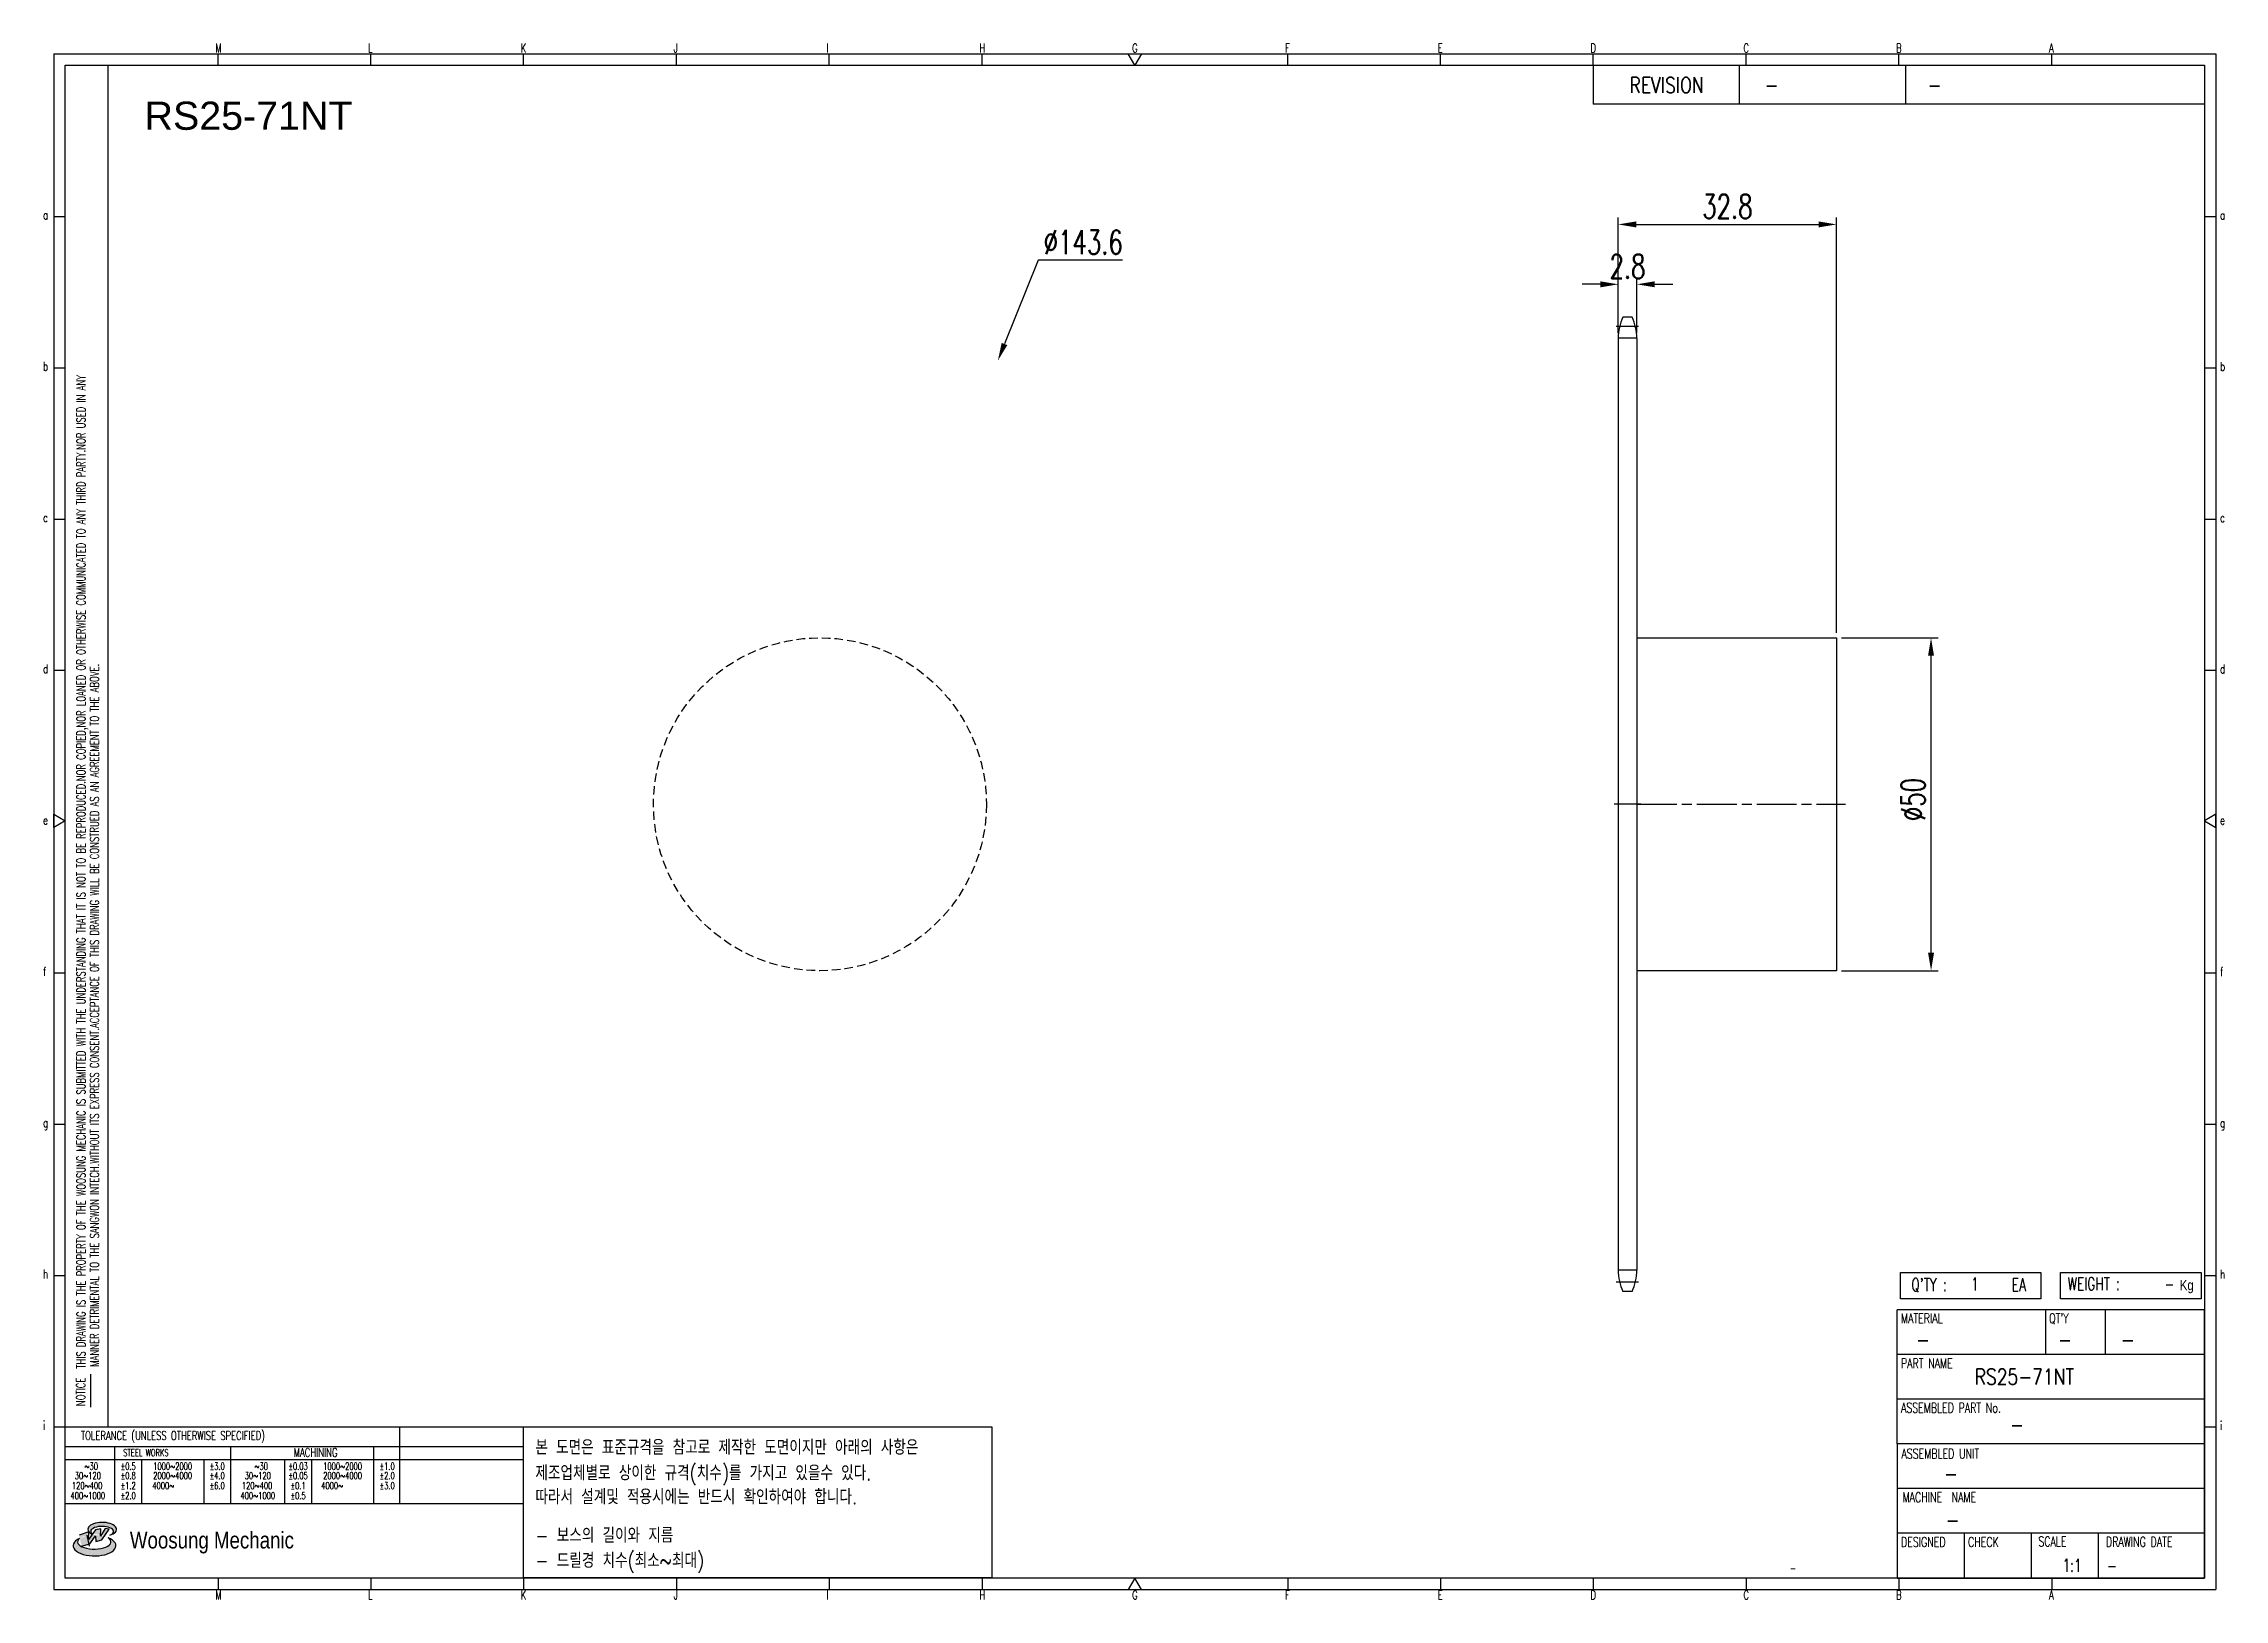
# Model space of a CAD drawing. Header units: millimetres. Extents: x -67267 to -66940, y 2845 to 3079.
import ezdxf
from ezdxf.enums import TextEntityAlignment as Align

# ---------------------------------------------------------------- set-up
doc = ezdxf.new("R2010")
doc.units = ezdxf.units.MM
for name, pattern in [('AM_ISO02W050', [7.5, 6, -1.5]), ('AM_ISO02W050x2', [3.75, 3, -0.75]), ('AM_ISO08W050', [18, 12, -1.5, 3, -1.5]), ('AM_ISO08W050x2', [9, 6, -0.75, 1.5, -0.75]), ('HIDDEN', [9.525, 6.35, -3.175])]:
    doc.linetypes.add(name, pattern=pattern)
for name, color, linetype, lineweight in [('AM_3N', 6, 'AM_ISO02W050', 25), ('AM_7', 4, 'AM_ISO08W050', 25), ('AM_7N', 4, 'AM_ISO08W050', 25)]:
    doc.layers.add(name, color=color, linetype=linetype, lineweight=lineweight)
for name, color, linetype in [('S-DIM', 7, 'Continuous'), ('TITLE', 7, 'Continuous'), ('도면레이아웃', 7, 'Continuous')]:
    doc.layers.add(name, color=color, linetype=linetype)
doc.styles.add('HAN', font='ROMANS.shx', dxfattribs={"width": 0.7, "bigfont": 'whgtxt.shx'})
doc.styles.add('HKD_ST2', font='romans.shx', dxfattribs={"width": 0.7, "height": 4, "bigfont": '@extfont2.shx'})
doc.styles.add('HSG', font='SIMPLEX.shx', dxfattribs={"width": 0.7, "bigfont": 'HSG.shx'})
doc.styles.add('ROMANS', font='romans.shx', dxfattribs={"width": 0.7, "bigfont": 'whgtxt.shx'})
doc.styles.add('SLDTEXTSTYLE4', font='arial.ttf', dxfattribs={"width": 0.8})
doc.styles.get("Standard").update_dxf_attribs({"font": 'arial.ttf'})
doc.dimstyles.new('APP4.5', dxfattribs={"dimscale": 1.5, "dimtxt": 2.4, "dimasz": 1.8, "dimexe": 0.7, "dimexo": 0.5, "dimgap": 0.6, "dimtad": 1, "dimtoh": 1, "dimdec": 1, "dimrnd": 0.01, "dimzin": 9, "dimdsep": 46, "dimtxsty": 'HSG', "dimcen": 0, "dimclrd": 1, "dimclre": 1, "dimclrt": 256, "dimazin": 2, "dimtp": 1, "dimtm": 1, "dimtfac": 0.5, "dimtdec": 1, "dimtofl": 0, "dimtmove": 0, "dimatfit": 3, "dimfxl": 0.7, "dimtvp": 1, "dimtolj": 2, "dimlwd": -1, "dimlwe": -1, "dimarcsym": 0})

# ---------------------------------------------------------------- blocks, each defined once
blk = doc.blocks.new('fuyjgdhj')
for p, q in [((-66198.52, 424.71), (-66168.52, 424.71)), ((-66168.52, 424.71), (-66168.52, 374.71)), ((-66168.52, 374.71), (-66198.52, 374.71))]:
    blk.add_line(p, q)
at = {"layer": 'AM_7N', "linetype": 'AM_ISO08W050x2'}
blk.add_line((-66198.52, 399.71), (-66167.17, 399.71), dxfattribs=at)
blk = doc.blocks.new('SUYWSHJH')
at = {"layer": '도면레이아웃'}
h = blk.add_hatch(color=10, dxfattribs=at)
h.paths.add_polyline_path([(1.544, 35.177), (1.554, 34.966), (1.779, 35.034), (2.054, 35.422), (1.908, 35.446), (1.728, 35.167), (1.741, 35.439), (1.547, 35.405), (1.292, 35.041), (1.295, 35.33), (0.943, 35.208), (1.03, 34.8), (1.336, 34.885)])
edge = h.paths.add_edge_path()
edge.add_ellipse((1.795, 35.421), major_axis=(-0.53, 0), ratio=0.487785, start_angle=122.36065, end_angle=403.39574)
edge.add_line((1.411, 35.244), (1.419, 35.261))
edge.add_ellipse((1.798, 35.344), major_axis=(-0.423, 0), ratio=0.444396, start_angle=131.58977, end_angle=386.19408, ccw=False)
edge = h.paths.add_edge_path()
edge.add_ellipse((1.512, 34.815), major_axis=(-0.793, 0), ratio=0.480113, start_angle=314.67633, end_angle=590.85213)
edge.add_ellipse((1.501, 34.958), major_axis=(-0.62, 0), ratio=0.43311, start_angle=331.7024, end_angle=574.42495, ccw=False)
for p, q in [((0, 90.118), (80.15, 90.118)), ((0, 90.118), (0, 33.191)), ((6.089, 89.693), (6.089, 90.118)), ((11.753, 89.693), (11.753, 90.118)), ((17.418, 89.693), (17.418, 90.118)), ((23.082, 89.693), (23.082, 90.118)), ((28.746, 89.693), (28.746, 90.118)), ((34.411, 89.693), (34.411, 90.118)), ((45.739, 89.693), (45.739, 90.118)), ((51.404, 89.693), (51.404, 90.118)), ((57.068, 89.693), (57.068, 90.118)), ((62.732, 89.693), (62.732, 90.118)), ((68.397, 89.693), (68.397, 90.118)), ((74.061, 89.693), (74.061, 90.118)), ((80.15, 90.118), (80.15, 33.191)), ((0, 84.085), (0.425, 84.085)), ((79.725, 84.085), (80.15, 84.085)), ((0, 78.478), (0.425, 78.478)), ((79.725, 78.478), (80.15, 78.478)), ((0, 72.87), (0.425, 72.87)), ((79.725, 72.87), (80.15, 72.87)), ((0, 67.262), (0.425, 67.262)), ((79.725, 67.262), (80.15, 67.262)), ((0, 56.047), (0.425, 56.047)), ((79.725, 56.047), (80.15, 56.047)), ((0, 50.439), (0.425, 50.439)), ((79.725, 50.439), (80.15, 50.439)), ((0, 44.832), (0.425, 44.832)), ((79.725, 44.832), (80.15, 44.832)), ((1.377, 39.947), (1.377, 41.174)), ((0, 39.224), (0.425, 39.224)), ((79.725, 39.224), (80.15, 39.224)), ((0, 33.191), (80.15, 33.191)), ((6.089, 33.616), (6.089, 33.191)), ((11.753, 33.616), (11.753, 33.191)), ((17.418, 33.616), (17.418, 33.191)), ((23.082, 33.616), (23.082, 33.191)), ((28.746, 33.616), (28.746, 33.191)), ((34.411, 33.616), (34.411, 33.191)), ((45.739, 33.616), (45.739, 33.191)), ((51.404, 33.616), (51.404, 33.191)), ((57.068, 33.616), (57.068, 33.191)), ((62.732, 33.616), (62.732, 33.191)), ((68.397, 33.616), (68.397, 33.191)), ((74.061, 33.616), (74.061, 33.191))]:
    blk.add_line(p, q)
at = {"color": 2}
for p, q in [((2.017, 39.224), (2.017, 89.693)), ((0.425, 39.224), (17.418, 39.224)), ((12.816, 39.224), (12.816, 36.382)), ((17.418, 33.616), (17.418, 39.224)), ((0.425, 38.487), (17.418, 38.487)), ((0.425, 38.012), (17.418, 38.012)), ((2.257, 38.487), (2.257, 36.382)), ((3.257, 38.012), (3.257, 36.382)), ((5.557, 38.012), (5.557, 36.382)), ((6.557, 38.5), (6.557, 36.382)), ((8.557, 38.012), (8.557, 36.382)), ((9.557, 38.026), (9.557, 36.382)), ((11.857, 38.487), (11.857, 36.382)), ((0.425, 36.382), (17.418, 36.382))]:
    blk.add_line(p, q, dxfattribs=at)
at = {"color": 6, "ltscale": 0.5}
for p, q in [((57.068, 89.693), (57.068, 88.246)), ((62.47, 89.693), (62.47, 88.246)), ((68.635, 89.693), (68.635, 88.246)), ((79.725, 88.246), (57.068, 88.246)), ((68.336, 38.59), (68.336, 43.563)), ((79.725, 43.563), (68.336, 43.563)), ((73.827, 43.563), (73.827, 41.905)), ((76.037, 43.563), (76.037, 41.905)), ((79.725, 38.59), (79.725, 43.563)), ((79.725, 41.905), (68.336, 41.905)), ((79.725, 40.248), (68.336, 40.248)), ((68.336, 38.59), (68.336, 33.616)), ((79.725, 38.59), (68.336, 38.59)), ((79.725, 33.616), (79.725, 38.59)), ((79.725, 36.932), (68.336, 36.932)), ((79.725, 35.274), (68.336, 35.274)), ((70.822, 33.616), (70.822, 35.274)), ((73.309, 33.616), (73.309, 35.274)), ((75.796, 33.616), (75.796, 35.274)), ((68.336, 33.616), (79.725, 33.616))]:
    blk.add_line(p, q, dxfattribs=at)
for points in [[(40.075, 89.693), (39.83, 90.118), (40.32, 90.118)], [(0.425, 89.693), (79.725, 89.693), (79.725, 33.616), (0.425, 33.616)], [(0.425, 61.679), (0, 61.433), (0, 61.924)], [(79.725, 61.679), (80.15, 61.433), (80.15, 61.924)], [(40.075, 33.616), (39.83, 33.191), (40.32, 33.191)]]:
    blk.add_lwpolyline(points, close=True)
at = {"layer": 'TITLE', "color": 20}
for p, q in [((68.449, 43.961), (68.449, 44.936)), ((68.449, 44.936), (73.654, 44.936)), ((73.654, 44.936), (73.654, 43.961)), ((74.39, 43.961), (74.39, 44.936)), ((74.39, 44.936), (79.595, 44.936)), ((79.595, 44.936), (79.595, 43.961)), ((73.654, 43.961), (68.449, 43.961)), ((79.595, 43.961), (74.39, 43.961))]:
    blk.add_line(p, q, dxfattribs=at)
at = {"layer": '도면레이아웃'}
for p, q in [((1.295, 35.33), (0.943, 35.208)), ((1.03, 34.8), (1.336, 34.885)), ((1.224, 35.208), (1.311, 34.8)), ((1.224, 35.208), (1.224, 35.208)), ((1.547, 35.405), (1.292, 35.041)), ((1.292, 35.041), (1.295, 35.33)), ((1.336, 34.885), (1.544, 35.177)), ((1.419, 35.261), (1.411, 35.244)), ((1.544, 35.177), (1.554, 34.966)), ((1.741, 35.439), (1.547, 35.405)), ((1.554, 34.966), (1.779, 35.034)), ((1.908, 35.446), (1.728, 35.167)), ((1.728, 35.167), (1.741, 35.439)), ((1.779, 35.034), (2.054, 35.422)), ((2.054, 35.422), (1.908, 35.446))]:
    blk.add_line(p, q, dxfattribs=at)
for centre, major_axis, ratio, start_param, end_param in [((1.795, 35.421), (-0.53, 0), 0.487785, 2.135596, 7.040584), ((1.512, 34.815), (-0.793, 0), 0.480113, 5.492138, 10.312315), ((1.501, 34.958), (-0.62, 0), 0.43311, 5.789299, 10.025607), ((1.798, 35.344), (-0.423, 0), 0.444396, 2.296675, 6.740358)]:
    blk.add_ellipse(centre, major_axis=major_axis, ratio=ratio, start_param=start_param, end_param=end_param, dxfattribs=at)
at = {"color": 4, "style": 'HKD_ST2', "width": 0.7}
for s, p in [('M', (5.988, 90.164)), ('L', (11.652, 90.164)), ('K', (17.316, 90.164)), ('J', (22.981, 90.164)), ('I', (28.645, 90.164)), ('H', (34.309, 90.164)), ('G', (39.974, 90.164)), ('F', (45.638, 90.164)), ('E', (51.302, 90.164)), ('D', (56.967, 90.164)), ('C', (62.631, 90.164)), ('B', (68.295, 90.164)), ('A', (73.96, 90.164)), ('a', (-0.395, 83.976)), ('a', (80.305, 83.97)), ('b', (-0.395, 78.368)), ('b', (80.305, 78.362)), ('c', (-0.395, 72.76)), ('c', (80.305, 72.754)), ('d', (-0.395, 67.153)), ('d', (80.305, 67.147)), ('e', (-0.395, 61.545)), ('e', (80.305, 61.539)), ('f', (-0.395, 55.937)), ('f', (80.305, 55.931)), ('g', (-0.395, 50.33)), ('g', (80.305, 50.324)), ('h', (-0.395, 44.722)), ('h', (80.305, 44.716)), ('i', (-0.395, 39.114)), ('i', (80.305, 39.108)), ('M', (5.988, 32.824)), ('L', (11.652, 32.824)), ('K', (17.316, 32.824)), ('J', (22.981, 32.824)), ('I', (28.645, 32.824)), ('H', (34.309, 32.824)), ('G', (39.974, 32.824)), ('F', (45.638, 32.824)), ('E', (51.302, 32.824)), ('D', (56.967, 32.824)), ('C', (62.631, 32.824)), ('B', (68.295, 32.824)), ('A', (73.96, 32.824))]:
    blk.add_text(s, height=0.326, dxfattribs=at).set_placement(p)
for s, height, style, width, p in [('REVISION', 0.5806, 'HAN', 0.8, (58.415, 88.664)), ('-', 0.581, 'HAN', 0.8, (63.426, 88.664)), ('-', 0.581, 'HAN', 0.8, (69.468, 88.664)), ("Q'TY : ", 0.4746, 'HKD_ST2', 0.7, (68.857, 44.253)), ('1', 0.475, 'HKD_ST2', 0.7, (71.071, 44.275)), ('EA', 0.4746, 'HKD_ST2', 0.7, (72.578, 44.253)), ('WEIGHT : ', 0.4746, 'HKD_ST2', 0.7, (74.65, 44.286)), ('-', 0.581, 'HAN', 0.8, (69.029, 42.157)), ('-', 0.581, 'HAN', 0.8, (74.289, 42.157)), ('-', 0.581, 'HAN', 0.8, (76.623, 42.157)), ('-', 0.581, 'HAN', 0.8, (72.515, 39.013)), ('-', 0.581, 'HAN', 0.8, (70.067, 37.189)), ('-', 0.581, 'HAN', 0.8, (70.126, 35.48)), ('1:1', 0.4746, 'HKD_ST2', 0.7, (74.458, 33.848)), ('-', 0.475, 'HKD_ST2', 0.7, (76.112, 33.837))]:
    blk.add_text(s, height=height, dxfattribs=dict(style=style, width=width)).set_placement(p)
at = {"color": 2, "style": 'HKD_ST2', "width": 0.7}
for s, p in [(' THIS DRAWING IS THE PROPERTY OF THE WOOSUNG MECHANIC IS SUBMITTED WITH THE UNDERSTANDING THAT IT IS NOT TO BE REPRODUCED.NOR COPIED,NOR LOANED OR OTHERWISE COMMUNICATED TO ANY THIRD PARTY.NOR USED IN ANY', (1.173, 41.217)), ('MANNER DETRIMENTAL TO THE SANGWON INTECH.WITHOUT ITS EXPRESS CONSENT.ACCEPTANCE OF THIS DRAWING WILL BE CONSTRUED AS AN AGREEMENT TO THE ABOVE.', (1.672, 41.447))]:
    blk.add_text(s, height=0.326266, rotation=90, dxfattribs=at).set_placement(p)
at = {"style": 'HKD_ST2', "width": 0.7}
blk.add_text('-', height=0.475, dxfattribs=at).set_placement((78.613, 44.286), align=Align.RIGHT)
at = {"color": 4, "style": 'HKD_ST2', "width": 0.7}
for s, height, p in [('MATERIAL', 0.3651, (68.474, 43.425)), ("QT'Y", 0.3651, (73.965, 43.425)), ('PART NAME', 0.3651, (68.474, 41.756)), ('ASSEMBLED PART No.', 0.36511, (68.474, 40.109)), ('ASSEMBLED UNIT', 0.36511, (68.49, 38.408)), ('MACHINE  NAME', 0.36511, (68.532, 36.794)), ('DESIGNED', 0.3651, (68.474, 35.136)), ('CHECK', 0.3651, (70.961, 35.136)), ('SCALE', 0.3651, (73.566, 35.153)), ('DRAWING DATE', 0.36511, (76.071, 35.141))]:
    blk.add_text(s, height=height, dxfattribs=at).set_placement(p, align=Align.TOP_LEFT)
at = {"style": 'HKD_ST2', "width": 0.7}
blk.add_text('NOTICE', height=0.3263, rotation=90, dxfattribs=at).set_placement((1.163, 39.988))
for s, height, style, width, p in [('TOLERANCE (UNLESS OTHERWISE SPECIFIED)', 0.32627, 'HKD_ST2', 0.7, (4.417, 38.896)), ('-', 0.326, 'ROMANS', 0.65, (64.469, 33.975))]:
    blk.add_text(s, height=height, dxfattribs=dict(style=style, width=width)).set_placement(p, align=Align.MIDDLE_CENTER)
at = {"color": 4, "style": 'HKD_ST2', "width": 0.7}
for s, height, p in [('STEEL WORKS', 0.26101, (3.416, 38.268)), ('MACHINING', 0.3263, (9.707, 38.27)), ('%%P0.5', 0.261, (2.757, 37.762)), ('%%P0.8', 0.261, (2.757, 37.411)), ('%%P3.0', 0.261, (6.057, 37.762)), ('%%P4.0', 0.261, (6.057, 37.411)), ('%%P0.03', 0.261, (9.057, 37.762)), ('%%P0.05', 0.261, (9.057, 37.411)), ('%%P1.0', 0.261, (12.357, 37.762)), ('%%P2.0', 0.261, (12.357, 37.411)), ('%%P1.2', 0.261, (2.757, 37.045)), ('%%P2.0', 0.261, (2.757, 36.67)), ('%%P6.0', 0.261, (6.057, 37.045)), ('%%P0.1', 0.261, (9.057, 37.045)), ('%%P0.5', 0.261, (9.057, 36.67)), ('%%P3.0', 0.261, (12.357, 37.045))]:
    blk.add_text(s, height=height, dxfattribs=at).set_placement(p, align=Align.MIDDLE)
for s, height, p in [('30%%126120', 0.261, (1.263, 37.411)), ('%%12630', 0.261, (1.389, 37.762)), ('2000%%1264000', 0.26101, (4.407, 37.411)), ('1000%%1262000', 0.26101, (4.407, 37.762)), ('30%%126120', 0.261, (7.563, 37.411)), ('%%12630', 0.261, (7.689, 37.762)), ('2000%%1264000', 0.26101, (10.707, 37.411)), ('1000%%1262000', 0.26101, (10.707, 37.762)), ('400%%1261000', 0.26101, (1.263, 36.67)), ('120%%126400', 0.26101, (1.237, 37.045)), ('4000%%126', 0.261, (4.061, 37.045)), ('400%%1261000', 0.26101, (7.563, 36.67)), ('120%%126400', 0.26101, (7.537, 37.045)), ('4000%%126', 0.261, (10.321, 37.045))]:
    blk.add_text(s, height=height, dxfattribs=at).set_placement(p, align=Align.MIDDLE_CENTER)
at = {"color": 1, "style": 'SLDTEXTSTYLE4', "width": 0.8}
blk.add_text('Woosung Mechanic', height=0.61957, dxfattribs=at).set_placement((2.822, 34.711))
at = {"layer": 'TITLE', "width": 0.8}
blk.add_text('Kg', height=0.3789, dxfattribs=at).set_placement((78.807, 44.286))
blk = doc.blocks.new('*D20')
at = {"layer": 'Defpoints', "color": 0, "transparency": 16777216}
for p in [(-66997.76, 2989.35), (-66983.57, 2989.35), (-66997.76, 2939.35)]:
    blk.add_point(p, dxfattribs=at)
at = {"layer": 'S-DIM', "color": 1, "transparency": 16777216}
for p, q in [((-66997.01, 2989.35), (-66982.52, 2989.35)), ((-66983.57, 2942.05), (-66983.57, 2986.65)), ((-66997.01, 2939.35), (-66982.52, 2939.35))]:
    blk.add_line(p, q, dxfattribs=at)
for points in [[(-66984.02, 2986.65), (-66983.12, 2986.65), (-66983.57, 2989.35)], [(-66984.02, 2942.05), (-66983.12, 2942.05), (-66983.57, 2939.35)]]:
    blk.add_solid(points, dxfattribs=at)
at = {"layer": 'S-DIM', "transparency": 16777216, "insert": (-66986.27, 2965.05), "char_height": 3.6, "attachment_point": 5, "rotation": 90, "style": 'HSG'}
blk.add_mtext('\\A2;%%c50', dxfattribs=at)
blk = doc.blocks.new('*D21')
at = {"layer": 'Defpoints', "color": 0, "transparency": 16777216}
for p in [(-67027.76, 3042.44), (-67030.56, 3034.33), (-67027.76, 3034.33)]:
    blk.add_point(p, dxfattribs=at)
at = {"layer": 'S-DIM', "color": 1, "transparency": 16777216}
for p, q in [((-67030.56, 3035.08), (-67030.56, 3043.49)), ((-67027.76, 3035.08), (-67027.76, 3043.49)), ((-67033.26, 3042.44), (-67035.96, 3042.44)), ((-67025.06, 3042.44), (-67022.36, 3042.44))]:
    blk.add_line(p, q, dxfattribs=at)
for points in [[(-67033.26, 3042.89), (-67033.26, 3041.99), (-67030.56, 3042.44)], [(-67025.06, 3042.89), (-67025.06, 3041.99), (-67027.76, 3042.44)]]:
    blk.add_solid(points, dxfattribs=at)
at = {"layer": 'S-DIM', "transparency": 16777216, "insert": (-67029.16, 3045.14), "char_height": 3.6, "attachment_point": 5, "style": 'HSG'}
blk.add_mtext('\\A2;2.8', dxfattribs=at)
blk = doc.blocks.new('*D22')
at = {"layer": 'Defpoints', "color": 0, "transparency": 16777216}
for p in [(-66997.76, 3051.44), (-67030.56, 3034.33), (-66997.76, 2989.35)]:
    blk.add_point(p, dxfattribs=at)
at = {"layer": 'S-DIM', "color": 1, "transparency": 16777216}
for p, q in [((-67030.56, 3035.08), (-67030.56, 3052.49)), ((-67027.86, 3051.44), (-67000.46, 3051.44)), ((-66997.76, 2990.1), (-66997.76, 3052.49))]:
    blk.add_line(p, q, dxfattribs=at)
for points in [[(-67027.86, 3051.89), (-67027.86, 3050.99), (-67030.56, 3051.44)], [(-67000.46, 3051.89), (-67000.46, 3050.99), (-66997.76, 3051.44)]]:
    blk.add_solid(points, dxfattribs=at)
at = {"layer": 'S-DIM', "transparency": 16777216, "insert": (-67014.16, 3054.14), "char_height": 3.6, "attachment_point": 5, "style": 'HSG'}
blk.add_mtext('\\A2;32.8', dxfattribs=at)
blk = doc.blocks.new('*D23')
at = {"layer": 'Defpoints', "color": 0, "transparency": 16777216}
for p in [(-67123.74, 3030.97), (-67177.17, 2897.73)]:
    blk.add_point(p, dxfattribs=at)
at = {"layer": 'S-DIM', "color": 1, "transparency": 16777216}
for p, q in [((-67117.69, 3046.06), (-67122.74, 3033.48)), ((-67105.03, 3046.06), (-67117.69, 3046.06))]:
    blk.add_line(p, q, dxfattribs=at)
blk.add_solid([(-67123.16, 3033.65), (-67122.32, 3033.31), (-67123.74, 3030.97)], dxfattribs=at)
at = {"layer": 'S-DIM', "transparency": 16777216, "insert": (-67110.91, 3048.76), "char_height": 3.6, "attachment_point": 5, "style": 'HSG'}
blk.add_mtext('\\A2;∅143.6', dxfattribs=at)

msp = doc.modelspace()

# ---------------------------------------------------------------- linework, layer by layer
for p, q in [((-67028.47, 3037.53), (-67029.86, 3037.53)), ((-67030.56, 3034.33), (-67030.56, 2894.37)), ((-67027.76, 3034.33), (-67027.76, 2894.37)), ((-67028.47, 2891.17), (-67029.86, 2891.17))]:
    msp.add_line(p, q)
at = {"color": 4}
msp.add_lwpolyline([(-67194.97, 2870.86), (-67124.62, 2870.86), (-67124.62, 2848.14), (-67194.97, 2848.14)], close=True, dxfattribs=at)
at = {"color": 2, "linetype": 'HIDDEN', "ltscale": 0.2}
msp.add_circle((-67150.46, 2964.35), 25, dxfattribs=at)
for centre, start, end in [((-67022.96, 3034.33), 155.0989, 180), ((-67035.36, 3034.33), 0, 24.9011), ((-67022.96, 2894.37), 180, 204.9011), ((-67035.36, 2894.37), 335.0989, 0)]:
    msp.add_arc(centre, 7.6, start, end)
at = {"layer": 'AM_3N', "linetype": 'AM_ISO02W050x2'}
for p, q in [((-67027.76, 3034.33), (-67030.56, 3034.33)), ((-67027.76, 2894.37), (-67030.56, 2894.37))]:
    msp.add_line(p, q, dxfattribs=at)
at = {"layer": 'AM_7', "linetype": 'AM_ISO08W050x2'}
for p, q in [((-67027.49, 3036.13), (-67030.87, 3036.13)), ((-67027.18, 2964.35), (-67031.15, 2964.35)), ((-67027.49, 2892.57), (-67030.87, 2892.57))]:
    msp.add_line(p, q, dxfattribs=at)

# ---------------------------------------------------------------- block references
at = {"xscale": 4.052024513222401, "yscale": 4.052024513222401, "zscale": 4.052024513222401}
msp.add_blockref('SUYWSHJH', (-67265.54, 2711.92), dxfattribs=at)
msp.add_blockref('fuyjgdhj', (-829.24, 2564.64))

# ---------------------------------------------------------------- texts
at = {"color": 2}
msp.add_text('RS25-71NT', height=4.234, dxfattribs=at).set_placement((-67251.9, 3065.65))
at = {"style": 'HAN', "width": 0.8}
msp.add_text('RS25-71NT', height=2.353, dxfattribs=at).set_placement((-66977.01, 2877.19))
at = {"color": 4, "style": 'HAN', "width": 0.8}
for s, p in [('본 도면은 표준규격을 참고로 제작한 도면이지만 아래의 사항은', (-67193.2, 2866.65)), ('제조업체별로 상이한 규격(치수)를 가지고 있을수 있다.', (-67193.2, 2862.8)), ('따라서 설계및 적용시에는 반드시 확인하여야 합니다.', (-67193.2, 2859.21)), ('- 보스의 길이와 지름', (-67193.2, 2853.44)), ('- 드릴경 치수(최소~최대)', (-67193.2, 2849.65))]:
    msp.add_text(s, height=2.226, dxfattribs=at).set_placement(p)

# ---------------------------------------------------------------- dimensions: what is measured, and where the dimension line sits
at = {"layer": 'S-DIM'}
dim = msp.add_linear_dim(base=(-66997.76, 3051.44), p1=(-67030.56, 3034.33), p2=(-66997.76, 2989.35), dimstyle='APP4.5', dxfattribs=at)
dim.commit()
dim.dimension.update_dxf_attribs({"geometry": '*D22', "text_midpoint": (-67014.16, 3054.14)})
dim = msp.add_diameter_dim_2p(p1=(-67177.17, 2897.73), p2=(-67123.74, 3030.97), dimstyle='APP4.5', dxfattribs=at)
dim.commit()
dim.dimension.update_dxf_attribs({"geometry": '*D23', "text_midpoint": (-67110.91, 3046.06), "dimtype": 163})
dim = msp.add_linear_dim(base=(-67027.76, 3042.44), p1=(-67030.56, 3034.33), p2=(-67027.76, 3034.33), dimstyle='APP4.5', dxfattribs=at)
dim.commit()
dim.dimension.update_dxf_attribs({"geometry": '*D21', "text_midpoint": (-67029.16, 3042.44), "dimtype": 160})
dim = msp.add_linear_dim(base=(-66983.57, 2989.35), p1=(-66997.76, 2939.35), p2=(-66997.76, 2989.35), angle=90, text='%%c<>', dimstyle='APP4.5', dxfattribs=at)
dim.commit()
dim.dimension.update_dxf_attribs({"geometry": '*D20', "text_midpoint": (-66983.57, 2965.05), "dimtype": 160})

doc.saveas('drawing.dxf')
